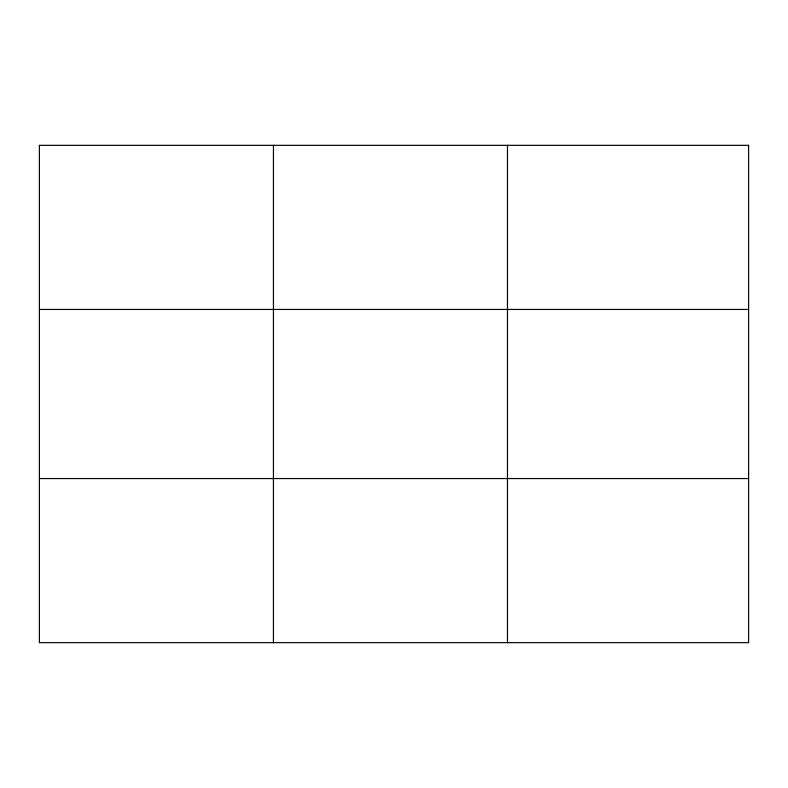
<?xml version="1.0" encoding="UTF-8"?>
<svg xmlns="http://www.w3.org/2000/svg" width="788" height="788" viewBox="0 0 788 788"><rect width="100%" height="100%" fill="white"/><g stroke="black" fill="none" stroke-linecap="round" stroke-linejoin="round"><path stroke-width="1.18" d="M273.436 642.673L273.436 145.327M507.472 642.673L507.472 145.327M39.4 309.448L748.6 309.448M39.4 478.552L748.6 478.552M748.6 145.327L748.6 642.673L39.4 642.673L39.4 145.327L748.6 145.327"/></g></svg>
